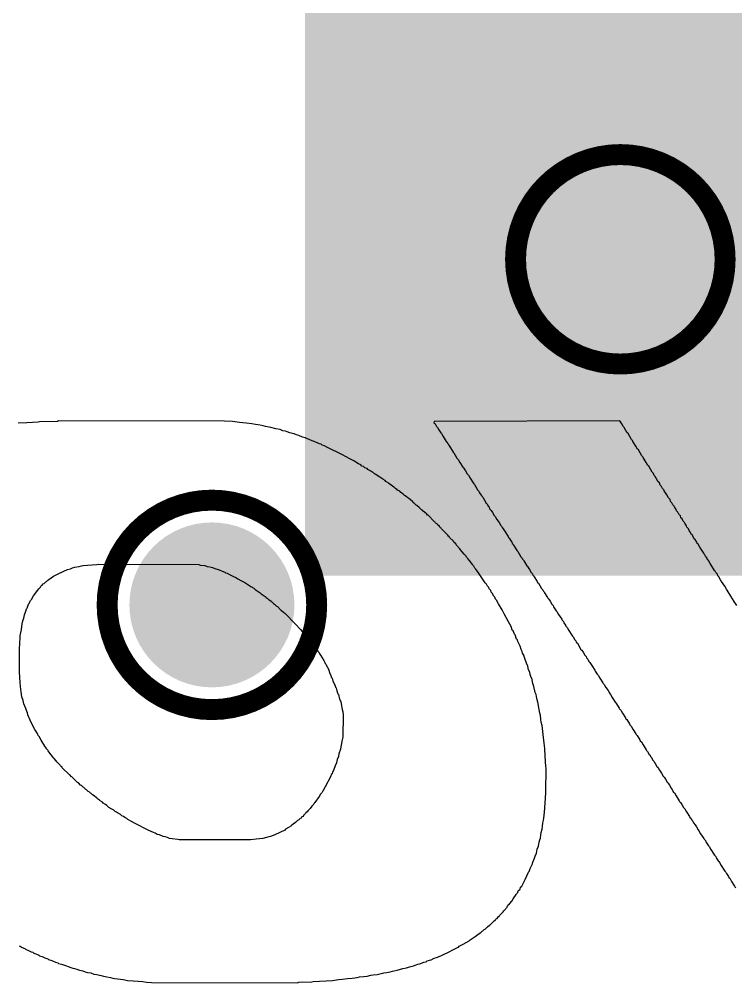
# Model space of a CAD drawing. Header units: inches. Extents: x -10 to 344, y -7 to 75.
# Drawn here: x 6.771 to 8.508, y 6.489 to 8.825 of the extents above; entities that cross this region are included whole.
import ezdxf

# ---------------------------------------------------------------- set-up
doc = ezdxf.new("R2010")
doc.units = ezdxf.units.IN
for name, color, linetype in [('Bottom Layer', 5, 'Continuous'), ('Bottom Overlay', 54, 'Continuous'), ('Drill Drawing', 1, 'Continuous'), ('Mid Layer 1', 16, 'Continuous'), ('Mid Layer 2', 76, 'Continuous'), ('Top Layer', 1, 'Continuous'), ('Top Paste', 8, 'Continuous'), ('Top Solder', 216, 'Continuous'), ('Via Holes', 16, 'Continuous')]:
    doc.layers.add(name, color=color, linetype=linetype)

# ---------------------------------------------------------------- blocks, each defined once
blk = doc.blocks.new('DSGP_1575_18_4_A_02_117')
at = {"layer": 'Top Layer'}
blk.add_hatch(color=1, dxfattribs=at).paths.add_polyline_path([(-6.8, 1.75), (-6.8, -1.75), (-10.3, -1.75), (-10.3, 1.75)])
at = {"layer": 'Top Paste'}
blk.add_hatch(color=8, dxfattribs=at).paths.add_polyline_path([(-7.4, 1.15), (-7.4, -1.15), (-9.7, -1.15), (-9.7, 1.15)])
at = {"layer": 'Top Solder'}
blk.add_hatch(color=216, dxfattribs=at).paths.add_polyline_path([(-6.7, 1.85), (-6.7, -1.85), (-10.4, -1.85), (-10.4, 1.85)])

msp = doc.modelspace()

# ---------------------------------------------------------------- hatches: boundary and pattern name
at = {"layer": 'Bottom Layer'}
h = msp.add_hatch(color=5, dxfattribs=at)
edge = h.paths.add_edge_path()
edge.add_arc((8.2281, 8.2432), 0.2, 0, 360)
h = msp.add_hatch(color=5, dxfattribs=at)
edge = h.paths.add_edge_path()
edge.add_arc((7.2381, 7.4051), 0.2, 0, 360)
at = {"layer": 'Mid Layer 1'}
h = msp.add_hatch(color=16, dxfattribs=at)
edge = h.paths.add_edge_path()
edge.add_arc((8.2281, 8.2432), 0.2, 0, 360)
h = msp.add_hatch(color=16, dxfattribs=at)
edge = h.paths.add_edge_path()
edge.add_arc((7.2381, 7.4051), 0.2, 0, 360)
at = {"layer": 'Mid Layer 2'}
h = msp.add_hatch(color=76, dxfattribs=at)
edge = h.paths.add_edge_path()
edge.add_arc((8.2281, 8.2432), 0.2, 0, 360)
h = msp.add_hatch(color=76, dxfattribs=at)
edge = h.paths.add_edge_path()
edge.add_arc((7.2381, 7.4051), 0.2, 0, 360)
at = {"layer": 'Top Layer'}
h = msp.add_hatch(color=1, dxfattribs=at)
edge = h.paths.add_edge_path()
edge.add_arc((8.2281, 8.2432), 0.2, 0, 360)
h = msp.add_hatch(color=1, dxfattribs=at)
edge = h.paths.add_edge_path()
edge.add_arc((7.2381, 7.4051), 0.2, 0, 360)
at = {"layer": 'Via Holes'}
h = msp.add_hatch(color=7, dxfattribs=at)
edge = h.paths.add_edge_path()
edge.add_arc((8.2281, 8.2432), 0.1, 0, 360)
h = msp.add_hatch(color=7, dxfattribs=at)
edge = h.paths.add_edge_path()
edge.add_arc((7.2381, 7.4051), 0.1, 0, 360)

# ---------------------------------------------------------------- linework, layer by layer
at = {"layer": 'Bottom Overlay'}
for p, q in [((6.8666, 7.8511), (6.8634, 7.8501)), ((7.2685, 7.8506), (6.8666, 7.8511)), ((7.2882, 7.8495), (7.2685, 7.8506)), ((8.2268, 7.8511), (7.7765, 7.8501)), ((8.2314, 7.8443), (8.2268, 7.8511)), ((6.7891, 7.8464), (6.7683, 7.8454)), ((6.8166, 7.848), (6.7891, 7.8464)), ((6.8198, 7.849), (6.8166, 7.848)), ((6.8634, 7.8501), (6.8198, 7.849)), ((7.3049, 7.8475), (7.2882, 7.8495)), ((7.321, 7.8459), (7.3049, 7.8475)), ((7.335, 7.8443), (7.321, 7.8459)), ((7.3434, 7.8423), (7.335, 7.8443)), ((7.3553, 7.8407), (7.3434, 7.8423)), ((7.3626, 7.8397), (7.3553, 7.8407)), ((7.3678, 7.8376), (7.3626, 7.8397)), ((7.3813, 7.8355), (7.3678, 7.8376)), ((7.3933, 7.8319), (7.3813, 7.8355)), ((7.4032, 7.8303), (7.3933, 7.8319)), ((7.4104, 7.8272), (7.4032, 7.8303)), ((7.7765, 7.8501), (7.776, 7.8464)), ((7.776, 7.8464), (7.7775, 7.8449)), ((7.7775, 7.8449), (7.7796, 7.8438)), ((7.7796, 7.8438), (7.7827, 7.8376)), ((7.7827, 7.8376), (7.7853, 7.835)), ((7.7853, 7.835), (7.7884, 7.8298)), ((7.7884, 7.8298), (7.7926, 7.8225)), ((8.2356, 7.8371), (8.2314, 7.8443)), ((8.2377, 7.835), (8.2356, 7.8371)), ((8.2418, 7.8277), (8.2377, 7.835)), ((8.245, 7.8225), (8.2418, 7.8277)), ((7.4167, 7.8261), (7.4104, 7.8272)), ((7.4208, 7.8251), (7.4167, 7.8261)), ((7.4266, 7.8225), (7.4208, 7.8251)), ((7.4333, 7.8209), (7.4266, 7.8225)), ((7.4375, 7.8199), (7.4333, 7.8209)), ((7.4432, 7.8173), (7.4375, 7.8199)), ((7.4489, 7.8157), (7.4432, 7.8173)), ((7.4577, 7.8121), (7.4489, 7.8157)), ((7.4645, 7.8105), (7.4577, 7.8121)), ((7.4697, 7.8074), (7.4645, 7.8105)), ((7.4739, 7.8064), (7.4697, 7.8074)), ((7.4811, 7.8033), (7.4739, 7.8064)), ((7.7926, 7.8225), (7.7947, 7.8204)), ((7.7947, 7.8204), (7.7988, 7.8131)), ((7.7988, 7.8131), (7.8061, 7.8017)), ((8.247, 7.8204), (8.245, 7.8225)), ((8.2554, 7.8059), (8.247, 7.8204)), ((8.2574, 7.8038), (8.2554, 7.8059)), ((7.4863, 7.8012), (7.4811, 7.8033)), ((7.4936, 7.7981), (7.4863, 7.8012)), ((7.4988, 7.796), (7.4936, 7.7981)), ((7.503, 7.7949), (7.4988, 7.796)), ((7.5056, 7.7923), (7.503, 7.7949)), ((7.5113, 7.7908), (7.5056, 7.7923)), ((7.5165, 7.7877), (7.5113, 7.7908)), ((7.555, 7.7689), (7.5165, 7.7877)), ((7.8061, 7.8017), (7.8072, 7.7996)), ((7.8072, 7.7996), (7.8103, 7.7965)), ((7.8103, 7.7965), (7.8113, 7.7934)), ((7.8113, 7.7934), (7.8144, 7.7903)), ((7.8144, 7.7903), (7.8228, 7.7757)), ((8.2585, 7.8017), (8.2574, 7.8038)), ((8.2658, 7.7903), (8.2585, 7.8017)), ((8.2699, 7.783), (8.2658, 7.7903)), ((8.272, 7.7809), (8.2699, 7.783)), ((8.2803, 7.7663), (8.272, 7.7809)), ((7.5727, 7.7596), (7.555, 7.7689)), ((7.582, 7.7544), (7.5727, 7.7596)), ((7.8228, 7.7757), (7.8248, 7.7736)), ((7.8248, 7.7736), (7.828, 7.7684)), ((7.828, 7.7684), (7.8321, 7.7611)), ((7.8321, 7.7611), (7.8352, 7.758)), ((7.8352, 7.758), (7.8394, 7.7507)), ((8.2824, 7.7643), (8.2803, 7.7663)), ((8.2834, 7.7622), (8.2824, 7.7643)), ((8.2907, 7.7507), (8.2834, 7.7622)), ((7.5872, 7.7513), (7.582, 7.7544)), ((7.5935, 7.7471), (7.5872, 7.7513)), ((7.5987, 7.745), (7.5935, 7.7471)), ((7.6018, 7.7419), (7.5987, 7.745)), ((7.6059, 7.7409), (7.6018, 7.7419)), ((7.6091, 7.7377), (7.6059, 7.7409)), ((7.6143, 7.7357), (7.6091, 7.7377)), ((7.6163, 7.7336), (7.6143, 7.7357)), ((7.8394, 7.7507), (7.8467, 7.7393)), ((7.8467, 7.7393), (7.8477, 7.7372)), ((7.8477, 7.7372), (7.8498, 7.7351)), ((7.8498, 7.7351), (7.8529, 7.7299)), ((8.2949, 7.7435), (8.2907, 7.7507)), ((8.297, 7.7414), (8.2949, 7.7435)), ((8.3053, 7.7268), (8.297, 7.7414)), ((7.6236, 7.7294), (7.6163, 7.7336)), ((7.6257, 7.7274), (7.6236, 7.7294)), ((7.6288, 7.7263), (7.6257, 7.7274)), ((7.6319, 7.7232), (7.6288, 7.7263)), ((7.634, 7.7221), (7.6319, 7.7232)), ((7.6455, 7.7149), (7.634, 7.7221)), ((7.6527, 7.7097), (7.6455, 7.7149)), ((7.8529, 7.7299), (7.8571, 7.7227)), ((7.8571, 7.7227), (7.8602, 7.7195)), ((7.8602, 7.7195), (7.8644, 7.7123)), ((7.8644, 7.7123), (7.8716, 7.7008)), ((8.3084, 7.7237), (8.3053, 7.7268)), ((8.3105, 7.7185), (8.3084, 7.7237)), ((8.3126, 7.7164), (8.3105, 7.7185)), ((8.3157, 7.7112), (8.3126, 7.7164)), ((8.3198, 7.7039), (8.3157, 7.7112)), ((7.6579, 7.7066), (7.6527, 7.7097)), ((7.66, 7.7045), (7.6579, 7.7066)), ((7.6652, 7.7014), (7.66, 7.7045)), ((7.6673, 7.6993), (7.6652, 7.7014)), ((7.673, 7.6956), (7.6673, 7.6993)), ((7.6787, 7.6909), (7.673, 7.6956)), ((7.6808, 7.6899), (7.6787, 7.6909)), ((7.6813, 7.6884), (7.6808, 7.6899)), ((7.6839, 7.6868), (7.6813, 7.6884)), ((7.8716, 7.7008), (7.8727, 7.6988)), ((7.8727, 7.6988), (7.8748, 7.6967)), ((7.8748, 7.6967), (7.8779, 7.6915)), ((7.8779, 7.6915), (7.882, 7.6842)), ((8.323, 7.7008), (8.3198, 7.7039)), ((8.325, 7.6956), (8.323, 7.7008)), ((8.3282, 7.6925), (8.325, 7.6956)), ((8.3302, 7.6873), (8.3282, 7.6925)), ((8.3334, 7.6842), (8.3302, 7.6873)), ((7.686, 7.6858), (7.6839, 7.6868)), ((7.6881, 7.6837), (7.686, 7.6858)), ((7.6933, 7.6806), (7.6881, 7.6837)), ((7.6964, 7.6774), (7.6933, 7.6806)), ((7.6985, 7.6764), (7.6964, 7.6774)), ((7.7016, 7.6733), (7.6985, 7.6764)), ((7.7053, 7.6707), (7.7016, 7.6733)), ((7.711, 7.666), (7.7053, 7.6707)), ((7.713, 7.665), (7.711, 7.666)), ((7.7151, 7.6629), (7.713, 7.665)), ((7.882, 7.6842), (7.8852, 7.6811)), ((7.8852, 7.6811), (7.8862, 7.678)), ((7.8862, 7.678), (7.8914, 7.6707)), ((7.8914, 7.6707), (7.8924, 7.6686)), ((7.8924, 7.6686), (7.8945, 7.6665)), ((7.8945, 7.6665), (7.9028, 7.652)), ((8.3344, 7.6821), (8.3334, 7.6842)), ((8.3406, 7.6717), (8.3344, 7.6821)), ((8.3448, 7.6644), (8.3406, 7.6717)), ((8.349, 7.6603), (8.3448, 7.6644)), ((7.7188, 7.6603), (7.7151, 7.6629)), ((7.725, 7.6551), (7.7188, 7.6603)), ((7.726, 7.653), (7.725, 7.6551)), ((7.7276, 7.6525), (7.726, 7.653)), ((7.7328, 7.6473), (7.7276, 7.6525)), ((7.7349, 7.6462), (7.7328, 7.6473)), ((7.7401, 7.641), (7.7349, 7.6462)), ((7.7422, 7.64), (7.7401, 7.641)), ((7.9028, 7.652), (7.9049, 7.6499)), ((7.9049, 7.6499), (7.908, 7.6447)), ((7.908, 7.6447), (7.9101, 7.6426)), ((7.9101, 7.6426), (7.9112, 7.6384)), ((8.35, 7.6561), (8.349, 7.6603)), ((8.3531, 7.653), (8.35, 7.6561)), ((8.3552, 7.6478), (8.3531, 7.653)), ((8.3583, 7.6447), (8.3552, 7.6478)), ((8.3594, 7.6426), (8.3583, 7.6447)), ((8.3635, 7.6364), (8.3594, 7.6426)), ((7.7463, 7.6358), (7.7422, 7.64)), ((7.7484, 7.6348), (7.7463, 7.6358)), ((7.7489, 7.6332), (7.7484, 7.6348)), ((7.7505, 7.6327), (7.7489, 7.6332)), ((7.7531, 7.6301), (7.7505, 7.6327)), ((7.7593, 7.6249), (7.7531, 7.6301)), ((7.7604, 7.6228), (7.7593, 7.6249)), ((7.7619, 7.6223), (7.7604, 7.6228)), ((7.7775, 7.6067), (7.7619, 7.6223)), ((7.9112, 7.6384), (7.9153, 7.6343)), ((7.9153, 7.6343), (7.9184, 7.6291)), ((7.9184, 7.6291), (7.9226, 7.6218)), ((7.9226, 7.6218), (7.9247, 7.6197)), ((7.9247, 7.6197), (7.9288, 7.6124)), ((8.3646, 7.6332), (8.3635, 7.6364)), ((8.3677, 7.6301), (8.3646, 7.6332)), ((8.3698, 7.6249), (8.3677, 7.6301)), ((8.3739, 7.6208), (8.3698, 7.6249)), ((8.375, 7.6166), (8.3739, 7.6208)), ((7.7796, 7.6057), (7.7775, 7.6067)), ((7.7801, 7.6041), (7.7796, 7.6057)), ((7.7817, 7.6026), (7.7801, 7.6041)), ((7.7838, 7.6015), (7.7817, 7.6026)), ((7.7858, 7.5984), (7.7838, 7.6015)), ((7.7895, 7.5958), (7.7858, 7.5984)), ((7.7905, 7.5937), (7.7895, 7.5958)), ((7.7921, 7.5922), (7.7905, 7.5937)), ((7.9288, 7.6124), (7.934, 7.6052)), ((7.934, 7.6052), (7.9382, 7.5979)), ((7.9382, 7.5979), (7.9403, 7.5958)), ((7.9403, 7.5958), (7.9413, 7.5927)), ((8.3781, 7.6135), (8.375, 7.6166)), ((8.3802, 7.6083), (8.3781, 7.6135)), ((8.3833, 7.6052), (8.3802, 7.6083)), ((8.3843, 7.6031), (8.3833, 7.6052)), ((8.3885, 7.5968), (8.3843, 7.6031)), ((8.3895, 7.5937), (8.3885, 7.5968)), ((8.3937, 7.5896), (8.3895, 7.5937)), ((7.7942, 7.5911), (7.7921, 7.5922)), ((7.7947, 7.5896), (7.7942, 7.5911)), ((7.8103, 7.574), (7.7947, 7.5896)), ((7.8113, 7.5719), (7.8103, 7.574)), ((7.8134, 7.5708), (7.8113, 7.5719)), ((7.8144, 7.5688), (7.8134, 7.5708)), ((7.9413, 7.5927), (7.9444, 7.5896)), ((7.9444, 7.5896), (7.9486, 7.5823)), ((7.9486, 7.5823), (7.9559, 7.5708)), ((7.9559, 7.5708), (7.9569, 7.5688)), ((8.3947, 7.5854), (8.3937, 7.5896)), ((8.3968, 7.5833), (8.3947, 7.5854)), ((8.401, 7.576), (8.3968, 7.5833)), ((8.403, 7.574), (8.401, 7.576)), ((8.4051, 7.5688), (8.403, 7.574)), ((7.8238, 7.5594), (7.8144, 7.5688)), ((7.8248, 7.5573), (7.8238, 7.5594)), ((7.829, 7.5532), (7.8248, 7.5573)), ((7.83, 7.5511), (7.829, 7.5532)), ((7.8342, 7.5469), (7.83, 7.5511)), ((7.8352, 7.5448), (7.8342, 7.5469)), ((7.9569, 7.5688), (7.959, 7.5667)), ((7.959, 7.5667), (7.9631, 7.5594)), ((7.9631, 7.5594), (7.9652, 7.5573)), ((7.9652, 7.5573), (7.9663, 7.5542)), ((7.9663, 7.5542), (7.9683, 7.5521)), ((7.9683, 7.5521), (7.9694, 7.55)), ((7.9694, 7.55), (7.9767, 7.5386)), ((8.4082, 7.5656), (8.4051, 7.5688)), ((8.4093, 7.5636), (8.4082, 7.5656)), ((8.4134, 7.5573), (8.4093, 7.5636)), ((8.4145, 7.5542), (8.4134, 7.5573)), ((8.4166, 7.5521), (8.4145, 7.5542)), ((8.4207, 7.5448), (8.4166, 7.5521)), ((7.8394, 7.5407), (7.8352, 7.5448)), ((7.8404, 7.5386), (7.8394, 7.5407)), ((7.8451, 7.5339), (7.8404, 7.5386)), ((7.8498, 7.5282), (7.8451, 7.5339)), ((7.8508, 7.5261), (7.8498, 7.5282)), ((7.854, 7.523), (7.8508, 7.5261)), ((7.9767, 7.5386), (7.9777, 7.5365)), ((7.9777, 7.5365), (7.9798, 7.5344)), ((7.9798, 7.5344), (7.9829, 7.5292)), ((7.9829, 7.5292), (7.9871, 7.522)), ((8.4228, 7.5428), (8.4207, 7.5448)), ((8.427, 7.5355), (8.4228, 7.5428)), ((8.4301, 7.5303), (8.427, 7.5355)), ((8.4311, 7.5282), (8.4301, 7.5303)), ((8.4332, 7.5261), (8.4311, 7.5282)), ((8.4342, 7.523), (8.4332, 7.5261)), ((6.9217, 7.4996), (6.9258, 7.5006)), ((6.9258, 7.5006), (6.9362, 7.5017)), ((6.9362, 7.5017), (6.9591, 7.5027)), ((6.9591, 7.5027), (6.9633, 7.5038)), ((6.9633, 7.5038), (7.2066, 7.5027)), ((7.2066, 7.5027), (7.2097, 7.5017)), ((7.2097, 7.5017), (7.2212, 7.5006)), ((7.2212, 7.5006), (7.2264, 7.4986)), ((7.855, 7.5209), (7.854, 7.523)), ((7.8581, 7.5178), (7.855, 7.5209)), ((7.8607, 7.5142), (7.8581, 7.5178)), ((7.8654, 7.5084), (7.8607, 7.5142)), ((7.8664, 7.5064), (7.8654, 7.5084)), ((7.868, 7.5058), (7.8664, 7.5064)), ((7.8696, 7.5032), (7.868, 7.5058)), ((7.8706, 7.5012), (7.8696, 7.5032)), ((7.8727, 7.4991), (7.8706, 7.5012)), ((7.9871, 7.522), (7.9902, 7.5188)), ((7.9902, 7.5188), (7.9912, 7.5157)), ((7.9912, 7.5157), (7.9933, 7.5136)), ((7.9933, 7.5136), (7.9943, 7.5116)), ((7.9943, 7.5116), (8.0016, 7.5001)), ((8.0016, 7.5001), (8.0027, 7.498)), ((8.4384, 7.5188), (8.4342, 7.523)), ((8.4394, 7.5147), (8.4384, 7.5188)), ((8.4415, 7.5126), (8.4394, 7.5147)), ((8.4457, 7.5053), (8.4415, 7.5126)), ((8.4478, 7.5032), (8.4457, 7.5053)), ((8.4561, 7.4887), (8.4478, 7.5032)), ((6.8541, 7.4746), (6.8634, 7.4798)), ((6.8634, 7.4798), (6.879, 7.4871)), ((6.879, 7.4871), (6.8884, 7.4913)), ((6.8884, 7.4913), (6.8952, 7.4928)), ((6.8952, 7.4928), (6.9004, 7.4949)), ((6.9004, 7.4949), (6.9061, 7.4965)), ((6.9061, 7.4965), (6.916, 7.498)), ((6.916, 7.498), (6.9217, 7.4996)), ((7.2264, 7.4986), (7.2331, 7.497)), ((7.2331, 7.497), (7.2394, 7.496)), ((7.2394, 7.496), (7.2451, 7.4934)), ((7.2451, 7.4934), (7.2534, 7.4913)), ((7.2534, 7.4913), (7.2555, 7.4902)), ((7.2555, 7.4902), (7.2628, 7.4871)), ((7.2628, 7.4871), (7.2695, 7.4845)), ((7.2695, 7.4845), (7.2711, 7.483)), ((7.2711, 7.483), (7.2752, 7.4819)), ((7.2752, 7.4819), (7.2804, 7.4788)), ((7.2804, 7.4788), (7.2856, 7.4767)), ((7.2856, 7.4767), (7.2908, 7.4736)), ((7.8758, 7.4939), (7.8727, 7.4991)), ((7.8779, 7.4918), (7.8758, 7.4939)), ((7.8805, 7.4882), (7.8779, 7.4918)), ((7.8872, 7.4783), (7.8805, 7.4882)), ((7.8924, 7.471), (7.8872, 7.4783)), ((8.0027, 7.498), (8.0047, 7.496)), ((8.0047, 7.496), (8.0079, 7.4908)), ((8.0079, 7.4908), (8.012, 7.4835)), ((8.012, 7.4835), (8.0151, 7.4804)), ((8.0151, 7.4804), (8.0162, 7.4772)), ((8.0162, 7.4772), (8.0183, 7.4752)), ((8.4581, 7.4866), (8.4561, 7.4887)), ((8.4592, 7.4835), (8.4581, 7.4866)), ((8.4633, 7.4793), (8.4592, 7.4835)), ((8.4644, 7.4752), (8.4633, 7.4793)), ((6.827, 7.4528), (6.8291, 7.4559)), ((6.8291, 7.4559), (6.8312, 7.457)), ((6.8312, 7.457), (6.8354, 7.4611)), ((6.8354, 7.4611), (6.8374, 7.4622)), ((6.8374, 7.4622), (6.8406, 7.4653)), ((6.8406, 7.4653), (6.8426, 7.4663)), ((6.8426, 7.4663), (6.8484, 7.471)), ((6.8484, 7.471), (6.8541, 7.4746)), ((7.2908, 7.4736), (7.296, 7.4715)), ((7.296, 7.4715), (7.3012, 7.4684)), ((7.3012, 7.4684), (7.3085, 7.4642)), ((7.3085, 7.4642), (7.3179, 7.459)), ((7.3179, 7.459), (7.3252, 7.4549)), ((7.3252, 7.4549), (7.3272, 7.4528)), ((7.8956, 7.4658), (7.8924, 7.471)), ((7.8976, 7.4637), (7.8956, 7.4658)), ((7.9008, 7.4585), (7.8976, 7.4637)), ((7.9039, 7.4554), (7.9008, 7.4585)), ((7.906, 7.4502), (7.9039, 7.4554)), ((8.0183, 7.4752), (8.0193, 7.4731)), ((8.0193, 7.4731), (8.0266, 7.4616)), ((8.0266, 7.4616), (8.0276, 7.4596)), ((8.0276, 7.4596), (8.0297, 7.4575)), ((8.0297, 7.4575), (8.0328, 7.4523)), ((8.4665, 7.4731), (8.4644, 7.4752)), ((8.4706, 7.4658), (8.4665, 7.4731)), ((8.4727, 7.4637), (8.4706, 7.4658)), ((8.4737, 7.4616), (8.4727, 7.4637)), ((8.481, 7.4502), (8.4737, 7.4616)), ((6.8057, 7.4273), (6.8109, 7.4346)), ((6.8109, 7.4346), (6.8156, 7.4403)), ((6.8156, 7.4403), (6.8182, 7.444)), ((6.8182, 7.444), (6.8224, 7.4481)), ((6.8224, 7.4481), (6.8234, 7.4502)), ((6.8234, 7.4502), (6.825, 7.4518)), ((6.825, 7.4518), (6.827, 7.4528)), ((7.3272, 7.4528), (7.3324, 7.4497)), ((7.3324, 7.4497), (7.3397, 7.4455)), ((7.3397, 7.4455), (7.3428, 7.4424)), ((7.3428, 7.4424), (7.348, 7.4393)), ((7.348, 7.4393), (7.3501, 7.4372)), ((7.3501, 7.4372), (7.3553, 7.4341)), ((7.3553, 7.4341), (7.3574, 7.432)), ((7.3574, 7.432), (7.3626, 7.4289)), ((7.9091, 7.4471), (7.906, 7.4502)), ((7.9101, 7.444), (7.9091, 7.4471)), ((7.9143, 7.4398), (7.9101, 7.444)), ((7.9153, 7.4356), (7.9143, 7.4398)), ((7.9174, 7.4336), (7.9153, 7.4356)), ((7.9216, 7.4263), (7.9174, 7.4336)), ((8.0328, 7.4523), (8.037, 7.445)), ((8.037, 7.445), (8.0401, 7.4419)), ((8.0401, 7.4419), (8.0411, 7.4388)), ((8.0411, 7.4388), (8.0432, 7.4367)), ((8.0432, 7.4367), (8.0443, 7.4346)), ((8.0443, 7.4346), (8.0515, 7.4232)), ((8.4852, 7.4429), (8.481, 7.4502)), ((8.4873, 7.4408), (8.4852, 7.4429)), ((8.4956, 7.4263), (8.4873, 7.4408)), ((6.7901, 7.3972), (6.7938, 7.4071)), ((6.7938, 7.4071), (6.7953, 7.4086)), ((6.7953, 7.4086), (6.7974, 7.4138)), ((6.7974, 7.4138), (6.7984, 7.4159)), ((6.7984, 7.4159), (6.8005, 7.418)), ((6.8005, 7.418), (6.8057, 7.4273)), ((7.3626, 7.4289), (7.3647, 7.4268)), ((7.3647, 7.4268), (7.3668, 7.4258)), ((7.3668, 7.4258), (7.3699, 7.4227)), ((7.3699, 7.4227), (7.372, 7.4216)), ((7.372, 7.4216), (7.3751, 7.4185)), ((7.3751, 7.4185), (7.3772, 7.4175)), ((7.3772, 7.4175), (7.3808, 7.4149)), ((7.3808, 7.4149), (7.3813, 7.4133)), ((7.3813, 7.4133), (7.3834, 7.4123)), ((7.3834, 7.4123), (7.3876, 7.4081)), ((7.3876, 7.4081), (7.3896, 7.4071)), ((7.3896, 7.4071), (7.3948, 7.4019)), ((7.9236, 7.4242), (7.9216, 7.4263)), ((7.9257, 7.419), (7.9236, 7.4242)), ((7.9278, 7.4169), (7.9257, 7.419)), ((7.933, 7.4076), (7.9278, 7.4169)), ((7.9413, 7.393), (7.933, 7.4076)), ((8.0515, 7.4232), (8.0526, 7.4211)), ((8.0526, 7.4211), (8.0547, 7.419)), ((8.0547, 7.419), (8.0578, 7.4138)), ((8.0578, 7.4138), (8.0619, 7.4065)), ((8.4977, 7.4242), (8.4956, 7.4263)), ((8.4987, 7.4221), (8.4977, 7.4242)), ((8.506, 7.4107), (8.4987, 7.4221)), ((8.5101, 7.4034), (8.506, 7.4107)), ((6.7834, 7.3811), (6.787, 7.3899)), ((6.787, 7.3899), (6.7886, 7.3956)), ((6.7886, 7.3956), (6.7901, 7.3972)), ((7.3948, 7.4019), (7.3969, 7.4008)), ((7.3969, 7.4008), (7.4042, 7.3935)), ((7.4042, 7.3935), (7.4063, 7.3925)), ((7.4063, 7.3925), (7.4125, 7.3863)), ((7.4125, 7.3863), (7.4146, 7.3852)), ((7.4146, 7.3852), (7.4411, 7.3587)), ((7.9465, 7.3837), (7.9413, 7.393)), ((7.9569, 7.3639), (7.9465, 7.3837)), ((8.0619, 7.4065), (8.0651, 7.4034)), ((8.0651, 7.4034), (8.0661, 7.4003)), ((8.0661, 7.4003), (8.0713, 7.393)), ((8.0713, 7.393), (8.0723, 7.3909)), ((8.0723, 7.3909), (8.0744, 7.3889)), ((8.0744, 7.3889), (8.0786, 7.3816)), ((6.7782, 7.3592), (6.7792, 7.3634)), ((6.7792, 7.3634), (6.7808, 7.3691)), ((6.7808, 7.3691), (6.7818, 7.3733)), ((6.7818, 7.3733), (6.7834, 7.3811)), ((7.9631, 7.3525), (7.9569, 7.3639)), ((8.0786, 7.3816), (8.0859, 7.3701)), ((8.0859, 7.3701), (8.0869, 7.3681)), ((8.0869, 7.3681), (8.09, 7.3649)), ((8.09, 7.3649), (8.0911, 7.3618)), ((8.0911, 7.3618), (8.0952, 7.3556)), ((6.7745, 7.3337), (6.7756, 7.341)), ((6.7756, 7.341), (6.7766, 7.3452)), ((6.7766, 7.3452), (6.7782, 7.3592)), ((7.4411, 7.3587), (7.4422, 7.3566)), ((7.4422, 7.3566), (7.4515, 7.3473)), ((7.4515, 7.3473), (7.4526, 7.3452)), ((7.4526, 7.3452), (7.4577, 7.34)), ((7.4577, 7.34), (7.4583, 7.3384)), ((7.4583, 7.3384), (7.4603, 7.3374)), ((7.4603, 7.3374), (7.4629, 7.3337)), ((7.9663, 7.3441), (7.9631, 7.3525)), ((7.9683, 7.3421), (7.9663, 7.3441)), ((7.9715, 7.3337), (7.9683, 7.3421)), ((8.0952, 7.3556), (8.0963, 7.3535)), ((8.0963, 7.3535), (8.0994, 7.3504)), ((8.0994, 7.3504), (8.1035, 7.3431)), ((8.1035, 7.3431), (8.1108, 7.3317)), ((6.7724, 7.3067), (6.7735, 7.3306)), ((6.7735, 7.3306), (6.7745, 7.3337)), ((7.4629, 7.3337), (7.4661, 7.3306)), ((7.4661, 7.3306), (7.4671, 7.3285)), ((7.4671, 7.3285), (7.4713, 7.3244)), ((7.4713, 7.3244), (7.4723, 7.3223)), ((7.4723, 7.3223), (7.4765, 7.3181)), ((7.4765, 7.3181), (7.4775, 7.3161)), ((7.4775, 7.3161), (7.4848, 7.3067)), ((7.973, 7.3322), (7.9715, 7.3337)), ((7.9767, 7.3223), (7.973, 7.3322)), ((7.9787, 7.3202), (7.9767, 7.3223)), ((7.9798, 7.3161), (7.9787, 7.3202)), ((7.985, 7.3046), (7.9798, 7.3161)), ((8.1108, 7.3317), (8.1119, 7.3296)), ((8.1119, 7.3296), (8.1139, 7.3275)), ((8.1139, 7.3275), (8.1181, 7.3202)), ((8.1181, 7.3202), (8.1202, 7.3181)), ((8.1202, 7.3181), (8.1212, 7.315)), ((8.1212, 7.315), (8.1243, 7.3119)), ((6.7714, 7.3036), (6.7724, 7.3067)), ((6.7719, 7.2417), (6.7714, 7.3036)), ((7.4848, 7.3067), (7.4895, 7.301)), ((7.4895, 7.301), (7.4947, 7.2927)), ((7.4947, 7.2927), (7.4962, 7.2911)), ((7.4962, 7.2911), (7.4993, 7.2859)), ((7.9881, 7.2973), (7.985, 7.3046)), ((7.9902, 7.2921), (7.9881, 7.2973)), ((7.9912, 7.288), (7.9902, 7.2921)), ((8.1243, 7.3119), (8.1327, 7.2973)), ((8.1327, 7.2973), (8.1347, 7.2953)), ((8.1347, 7.2953), (8.1379, 7.2901)), ((8.1379, 7.2901), (8.142, 7.2828)), ((7.4993, 7.2859), (7.5066, 7.2745)), ((7.5066, 7.2745), (7.5077, 7.2724)), ((7.5077, 7.2724), (7.5097, 7.2703)), ((7.5097, 7.2703), (7.5118, 7.2651)), ((7.9938, 7.2833), (7.9912, 7.288)), ((7.9954, 7.2776), (7.9938, 7.2833)), ((7.9975, 7.2724), (7.9954, 7.2776)), ((8.0006, 7.2641), (7.9975, 7.2724)), ((8.142, 7.2828), (8.1451, 7.2797)), ((8.1451, 7.2797), (8.1462, 7.2765)), ((8.1462, 7.2765), (8.1493, 7.2734)), ((8.1493, 7.2734), (8.1514, 7.2682)), ((8.1514, 7.2682), (8.1545, 7.2651)), ((7.5118, 7.2651), (7.5129, 7.263)), ((7.5129, 7.263), (7.5149, 7.2609)), ((7.5149, 7.2609), (7.517, 7.2557)), ((7.517, 7.2557), (7.5181, 7.2537)), ((7.5181, 7.2537), (7.5212, 7.2464)), ((7.5212, 7.2464), (7.5233, 7.2412)), ((8.0037, 7.2568), (8.0006, 7.2641)), ((8.0058, 7.2474), (8.0037, 7.2568)), ((8.0084, 7.2417), (8.0058, 7.2474)), ((8.1545, 7.2651), (8.1587, 7.2578)), ((8.1587, 7.2578), (8.1659, 7.2464)), ((8.1659, 7.2464), (8.167, 7.2443)), ((8.167, 7.2443), (8.1691, 7.2422)), ((6.773, 7.2167), (6.7719, 7.2417)), ((7.5233, 7.2412), (7.5264, 7.2339)), ((7.5264, 7.2339), (7.5274, 7.2297)), ((7.5274, 7.2297), (7.5295, 7.2277)), ((7.5295, 7.2277), (7.5316, 7.2204)), ((7.5316, 7.2204), (7.5357, 7.211)), ((8.0099, 7.236), (8.0084, 7.2417)), ((8.011, 7.2318), (8.0099, 7.236)), ((8.0141, 7.2245), (8.011, 7.2318)), ((8.0151, 7.2183), (8.0141, 7.2245)), ((8.1691, 7.2422), (8.1722, 7.237)), ((8.1722, 7.237), (8.1743, 7.2349)), ((8.1743, 7.2349), (8.1784, 7.2277)), ((8.1784, 7.2277), (8.1857, 7.2162)), ((6.774, 7.2074), (6.773, 7.2167)), ((6.7761, 7.1939), (6.774, 7.2074)), ((7.5357, 7.211), (7.5373, 7.2053)), ((7.5373, 7.2053), (7.5389, 7.2037)), ((7.5389, 7.2037), (7.5409, 7.1965)), ((7.5409, 7.1965), (7.5435, 7.1897)), ((8.0162, 7.2141), (8.0151, 7.2183)), ((8.0188, 7.2074), (8.0162, 7.2141)), ((8.0209, 7.197), (8.0188, 7.2074)), ((8.0219, 7.1928), (8.0209, 7.197)), ((8.1857, 7.2162), (8.1867, 7.2141)), ((8.1867, 7.2141), (8.1888, 7.2121)), ((8.1888, 7.2121), (8.193, 7.2048)), ((8.193, 7.2048), (8.1982, 7.1975)), ((8.1982, 7.1975), (8.2023, 7.1902)), ((6.7776, 7.1819), (6.7761, 7.1939)), ((6.7802, 7.1731), (6.7776, 7.1819)), ((6.7818, 7.1653), (6.7802, 7.1731)), ((7.5435, 7.1897), (7.5451, 7.1881)), ((7.5451, 7.1881), (7.5477, 7.1762)), ((7.5477, 7.1762), (7.5503, 7.1705)), ((8.024, 7.1876), (8.0219, 7.1928)), ((8.0255, 7.1778), (8.024, 7.1876)), ((8.0281, 7.1689), (8.0255, 7.1778)), ((8.2023, 7.1902), (8.2044, 7.1881)), ((8.2044, 7.1881), (8.2086, 7.1809)), ((8.2086, 7.1809), (8.2158, 7.1694)), ((6.787, 7.1538), (6.7818, 7.1653)), ((6.7891, 7.1466), (6.787, 7.1538)), ((7.5503, 7.1705), (7.5519, 7.1606)), ((7.5519, 7.1606), (7.5529, 7.1554)), ((7.5529, 7.1554), (7.5539, 7.1512)), ((7.5539, 7.1512), (7.5555, 7.1455)), ((8.0292, 7.1648), (8.0281, 7.1689)), ((8.0302, 7.1564), (8.0292, 7.1648)), ((8.0313, 7.1512), (8.0302, 7.1564)), ((8.0333, 7.1429), (8.0313, 7.1512)), ((8.2158, 7.1694), (8.2169, 7.1674)), ((8.2169, 7.1674), (8.219, 7.1653)), ((8.219, 7.1653), (8.2252, 7.1549)), ((8.2252, 7.1549), (8.2262, 7.1528)), ((8.2262, 7.1528), (8.2294, 7.1497)), ((8.2294, 7.1497), (8.2335, 7.1424)), ((6.7912, 7.1445), (6.7891, 7.1466)), ((6.7922, 7.1382), (6.7912, 7.1445)), ((6.7943, 7.133), (6.7922, 7.1382)), ((6.7953, 7.131), (6.7943, 7.133)), ((6.7974, 7.1258), (6.7953, 7.131)), ((7.5555, 7.1455), (7.5565, 7.1382)), ((7.5565, 7.1382), (7.5555, 7.0842)), ((8.0344, 7.1377), (8.0333, 7.1429)), ((8.0354, 7.1273), (8.0344, 7.1377)), ((8.0365, 7.1211), (8.0354, 7.1273)), ((8.2335, 7.1424), (8.2408, 7.131)), ((8.2408, 7.131), (8.2418, 7.1289)), ((8.2418, 7.1289), (8.2439, 7.1268)), ((8.2439, 7.1268), (8.2502, 7.1164)), ((6.8036, 7.1122), (6.7974, 7.1258)), ((6.8088, 7.1029), (6.8036, 7.1122)), ((8.0385, 7.1128), (8.0365, 7.1211)), ((8.0401, 7.0977), (8.0385, 7.1128)), ((8.2502, 7.1164), (8.2512, 7.1143)), ((8.2512, 7.1143), (8.2543, 7.1112)), ((8.2543, 7.1112), (8.2585, 7.1039)), ((8.2585, 7.1039), (8.2658, 7.0925)), ((6.812, 7.0977), (6.8088, 7.1029)), ((6.8161, 7.0914), (6.812, 7.0977)), ((6.8172, 7.0883), (6.8161, 7.0914)), ((6.8192, 7.0862), (6.8172, 7.0883)), ((6.8244, 7.0769), (6.8192, 7.0862)), ((7.5545, 7.081), (7.5529, 7.0743)), ((7.5555, 7.0842), (7.5545, 7.081)), ((8.0417, 7.0836), (8.0401, 7.0977)), ((8.0437, 7.0701), (8.0417, 7.0836)), ((8.2658, 7.0925), (8.2668, 7.0904)), ((8.2668, 7.0904), (8.2689, 7.0883)), ((8.2689, 7.0883), (8.2751, 7.0779)), ((6.8328, 7.0623), (6.8244, 7.0769)), ((6.8359, 7.0592), (6.8328, 7.0623)), ((6.8369, 7.0571), (6.8359, 7.0592)), ((6.8369, 7.0561), (6.8369, 7.0571)), ((7.5508, 7.0608), (7.5498, 7.0556)), ((7.5519, 7.0691), (7.5508, 7.0608)), ((7.5529, 7.0743), (7.5519, 7.0691)), ((8.0448, 7.0566), (8.0437, 7.0701)), ((8.0458, 7.0379), (8.0448, 7.0566)), ((8.2751, 7.0779), (8.2762, 7.0758)), ((8.2762, 7.0758), (8.2793, 7.0727)), ((8.2793, 7.0727), (8.2834, 7.0654)), ((8.2834, 7.0654), (8.2907, 7.054)), ((6.84, 7.053), (6.8369, 7.0561)), ((6.8411, 7.0509), (6.84, 7.053)), ((6.8478, 7.042), (6.8411, 7.0509)), ((6.8525, 7.0363), (6.8478, 7.042)), ((6.8536, 7.0342), (6.8525, 7.0363)), ((6.8551, 7.0337), (6.8536, 7.0342)), ((6.8556, 7.0322), (6.8551, 7.0337)), ((7.5451, 7.0374), (7.542, 7.0301)), ((7.5461, 7.0436), (7.5451, 7.0374)), ((7.5498, 7.0556), (7.5461, 7.0436)), ((8.0474, 7.0134), (8.0458, 7.0379)), ((8.2907, 7.054), (8.2918, 7.0519)), ((8.2918, 7.0519), (8.2938, 7.0498)), ((8.2938, 7.0498), (8.298, 7.0426)), ((8.298, 7.0426), (8.3001, 7.0405)), ((8.3001, 7.0405), (8.3011, 7.0374)), ((8.3011, 7.0374), (8.3042, 7.0342)), ((8.3042, 7.0342), (8.3063, 7.029)), ((6.8608, 7.027), (6.8556, 7.0322)), ((6.8619, 7.0249), (6.8608, 7.027)), ((6.8702, 7.0166), (6.8619, 7.0249)), ((6.8712, 7.0145), (6.8702, 7.0166)), ((6.8728, 7.0129), (6.8712, 7.0145)), ((6.8749, 7.0119), (6.8728, 7.0129)), ((6.8754, 7.0103), (6.8749, 7.0119)), ((6.8926, 6.9932), (6.8754, 7.0103)), ((7.5368, 7.0145), (7.5337, 7.0062)), ((7.5399, 7.0218), (7.5368, 7.0145)), ((7.542, 7.0301), (7.5399, 7.0218)), ((8.0484, 7.0103), (8.0474, 7.0134)), ((8.0479, 6.9505), (8.0484, 7.0103)), ((8.3063, 7.029), (8.3094, 7.0259)), ((8.3094, 7.0259), (8.3126, 7.0207)), ((8.3126, 7.0207), (8.3167, 7.0134)), ((8.3167, 7.0134), (8.3188, 7.0114)), ((8.3188, 7.0114), (8.323, 7.0041)), ((6.8946, 6.9921), (6.8926, 6.9932)), ((6.8967, 6.989), (6.8946, 6.9921)), ((6.8988, 6.988), (6.8967, 6.989)), ((6.9123, 6.9744), (6.8988, 6.988)), ((7.5264, 6.9895), (7.5129, 6.9635)), ((7.5274, 6.9937), (7.5264, 6.9895)), ((7.5295, 6.9958), (7.5274, 6.9937)), ((7.5305, 6.9989), (7.5295, 6.9958)), ((7.5337, 7.0062), (7.5305, 6.9989)), ((8.323, 7.0041), (8.3282, 6.9968)), ((8.3282, 6.9968), (8.3323, 6.9895)), ((8.3323, 6.9895), (8.3344, 6.9874)), ((8.3344, 6.9874), (8.3375, 6.9822)), ((6.9144, 6.9734), (6.9123, 6.9744)), ((6.9196, 6.9682), (6.9144, 6.9734)), ((6.9217, 6.9672), (6.9196, 6.9682)), ((6.9258, 6.963), (6.9217, 6.9672)), ((6.9279, 6.962), (6.9258, 6.963)), ((7.5129, 6.9635), (7.5087, 6.9562)), ((8.3375, 6.9822), (8.3417, 6.975)), ((8.3417, 6.975), (8.3438, 6.9729)), ((8.3438, 6.9729), (8.3469, 6.9677)), ((8.3469, 6.9677), (8.351, 6.9604)), ((6.9321, 6.9578), (6.9279, 6.962)), ((6.9341, 6.9568), (6.9321, 6.9578)), ((6.9383, 6.9526), (6.9341, 6.9568)), ((6.9404, 6.9516), (6.9383, 6.9526)), ((6.9435, 6.9484), (6.9404, 6.9516)), ((6.9456, 6.9474), (6.9435, 6.9484)), ((6.9487, 6.9443), (6.9456, 6.9474)), ((6.9523, 6.9417), (6.9487, 6.9443)), ((6.9581, 6.937), (6.9523, 6.9417)), ((7.4983, 6.9407), (7.4879, 6.9261)), ((7.5014, 6.9459), (7.4983, 6.9407)), ((7.5045, 6.949), (7.5014, 6.9459)), ((7.5066, 6.9542), (7.5045, 6.949)), ((7.5087, 6.9562), (7.5066, 6.9542)), ((8.0469, 6.936), (8.0479, 6.9505)), ((8.351, 6.9604), (8.3531, 6.9583)), ((8.3531, 6.9583), (8.3573, 6.951)), ((8.3573, 6.951), (8.3594, 6.949)), ((8.3594, 6.949), (8.3635, 6.9417)), ((8.3635, 6.9417), (8.3708, 6.9303)), ((6.9601, 6.936), (6.9581, 6.937)), ((6.9607, 6.9344), (6.9601, 6.936)), ((6.9633, 6.9329), (6.9607, 6.9344)), ((6.9653, 6.9318), (6.9633, 6.9329)), ((6.9674, 6.9297), (6.9653, 6.9318)), ((6.9726, 6.9266), (6.9674, 6.9297)), ((6.9747, 6.9245), (6.9726, 6.9266)), ((6.9799, 6.9214), (6.9747, 6.9245)), ((6.983, 6.9183), (6.9799, 6.9214)), ((6.9851, 6.9173), (6.983, 6.9183)), ((6.9882, 6.9141), (6.9851, 6.9173)), ((7.4806, 6.9167), (7.4759, 6.911)), ((7.4817, 6.9188), (7.4806, 6.9167)), ((7.4848, 6.9219), (7.4817, 6.9188)), ((7.4858, 6.924), (7.4848, 6.9219)), ((7.4879, 6.9261), (7.4858, 6.924)), ((8.0453, 6.9126), (8.0469, 6.936)), ((8.3708, 6.9303), (8.3718, 6.9282)), ((8.3718, 6.9282), (8.3739, 6.9261)), ((8.3739, 6.9261), (8.377, 6.9209)), ((8.377, 6.9209), (8.3812, 6.9136)), ((6.9955, 6.91), (6.9882, 6.9141)), ((7.0007, 6.9069), (6.9955, 6.91)), ((7.0038, 6.9037), (7.0007, 6.9069)), ((7.0069, 6.9027), (7.0038, 6.9037)), ((7.009, 6.9006), (7.0069, 6.9027)), ((7.0163, 6.8965), (7.009, 6.9006)), ((7.0194, 6.8933), (7.0163, 6.8965)), ((7.0236, 6.8923), (7.0194, 6.8933)), ((7.4609, 6.8949), (7.4583, 6.8923)), ((7.4619, 6.897), (7.4609, 6.8949)), ((7.4635, 6.8975), (7.4619, 6.897)), ((7.465, 6.8991), (7.4635, 6.8975)), ((7.4661, 6.9011), (7.465, 6.8991)), ((7.4692, 6.9032), (7.4661, 6.9011)), ((7.4702, 6.9053), (7.4692, 6.9032)), ((7.4759, 6.911), (7.4702, 6.9053)), ((8.0427, 6.8881), (8.0443, 6.9022)), ((8.0443, 6.9022), (8.0453, 6.9126)), ((8.3812, 6.9136), (8.3843, 6.9105)), ((8.3843, 6.9105), (8.3885, 6.9032)), ((8.3885, 6.9032), (8.3958, 6.8918)), ((7.0267, 6.8892), (7.0236, 6.8923)), ((7.0319, 6.8871), (7.0267, 6.8892)), ((7.034, 6.885), (7.0319, 6.8871)), ((7.0433, 6.8798), (7.034, 6.885)), ((7.0506, 6.8757), (7.0433, 6.8798)), ((7.0849, 6.858), (7.0506, 6.8757)), ((7.4312, 6.8705), (7.4291, 6.8684)), ((7.4349, 6.8731), (7.4312, 6.8705)), ((7.4406, 6.8777), (7.4349, 6.8731)), ((7.4427, 6.8788), (7.4406, 6.8777)), ((7.4458, 6.8819), (7.4427, 6.8788)), ((7.4479, 6.8829), (7.4458, 6.8819)), ((7.452, 6.8871), (7.4479, 6.8829)), ((7.4541, 6.8881), (7.452, 6.8871)), ((7.4562, 6.8913), (7.4541, 6.8881)), ((7.4583, 6.8923), (7.4562, 6.8913)), ((8.0396, 6.8673), (8.0406, 6.8767)), ((8.0406, 6.8767), (8.0417, 6.8829)), ((8.0417, 6.8829), (8.0427, 6.8881)), ((8.3958, 6.8918), (8.3968, 6.8897)), ((8.3968, 6.8897), (8.3989, 6.8876)), ((8.3989, 6.8876), (8.402, 6.8824)), ((8.402, 6.8824), (8.4041, 6.8803)), ((8.4041, 6.8803), (8.4051, 6.8762)), ((8.4051, 6.8762), (8.4093, 6.872)), ((8.4093, 6.872), (8.4124, 6.8668)), ((7.0964, 6.8528), (7.0849, 6.858)), ((7.1005, 6.8517), (7.0964, 6.8528)), ((7.1057, 6.8486), (7.1005, 6.8517)), ((7.1109, 6.8476), (7.1057, 6.8486)), ((7.1203, 6.8434), (7.1109, 6.8476)), ((7.3907, 6.8476), (7.3803, 6.8434)), ((7.4146, 6.859), (7.3907, 6.8476)), ((7.4167, 6.8611), (7.4146, 6.859)), ((7.424, 6.8653), (7.4167, 6.8611)), ((7.4291, 6.8684), (7.424, 6.8653)), ((8.0344, 6.8393), (8.0354, 6.8476)), ((8.0354, 6.8476), (8.0365, 6.8528)), ((8.0365, 6.8528), (8.0385, 6.8611)), ((8.0385, 6.8611), (8.0396, 6.8673)), ((8.4124, 6.8668), (8.4166, 6.8595)), ((8.4166, 6.8595), (8.4186, 6.8575)), ((8.4186, 6.8575), (8.4228, 6.8502)), ((8.4228, 6.8502), (8.4301, 6.8387)), ((7.1245, 6.8424), (7.1203, 6.8434)), ((7.1302, 6.8408), (7.1245, 6.8424)), ((7.1354, 6.8387), (7.1302, 6.8408)), ((7.1416, 6.8377), (7.1354, 6.8387)), ((7.1557, 6.8361), (7.1416, 6.8377)), ((7.1588, 6.8351), (7.1557, 6.8361)), ((7.3319, 6.8356), (7.1588, 6.8351)), ((7.3454, 6.8367), (7.3319, 6.8356)), ((7.3616, 6.8382), (7.3454, 6.8367)), ((7.3704, 6.8408), (7.3616, 6.8382)), ((7.3761, 6.8424), (7.3704, 6.8408)), ((7.3803, 6.8434), (7.3761, 6.8424)), ((8.0297, 6.82), (8.0313, 6.8299)), ((8.0313, 6.8299), (8.0333, 6.8351)), ((8.0333, 6.8351), (8.0344, 6.8393)), ((8.4301, 6.8387), (8.4311, 6.8367)), ((8.4311, 6.8367), (8.4342, 6.8335)), ((8.4342, 6.8335), (8.4353, 6.8304)), ((8.4353, 6.8304), (8.4405, 6.8231)), ((8.4405, 6.8231), (8.4415, 6.8211)), ((8.0214, 6.7961), (8.0245, 6.8034)), ((8.0245, 6.8034), (8.0266, 6.8127)), ((8.0266, 6.8127), (8.0297, 6.82)), ((8.4415, 6.8211), (8.4436, 6.819)), ((8.4436, 6.819), (8.4478, 6.8117)), ((8.4478, 6.8117), (8.455, 6.8003)), ((8.455, 6.8003), (8.4561, 6.7982)), ((8.0099, 6.7659), (8.0151, 6.7774)), ((8.0151, 6.7774), (8.0162, 6.7815)), ((8.0162, 6.7815), (8.0203, 6.7909)), ((8.0203, 6.7909), (8.0214, 6.7961)), ((8.4561, 6.7982), (8.4592, 6.7951)), ((8.4592, 6.7951), (8.4602, 6.7919)), ((8.4602, 6.7919), (8.4654, 6.7847)), ((8.4654, 6.7847), (8.4665, 6.7826)), ((8.4665, 6.7826), (8.4685, 6.7805)), ((8.4685, 6.7805), (8.4727, 6.7732)), ((7.9975, 6.7389), (8.0058, 6.7566)), ((8.0058, 6.7566), (8.0068, 6.7587)), ((8.0068, 6.7587), (8.0099, 6.7659)), ((8.4727, 6.7732), (8.48, 6.7618)), ((8.48, 6.7618), (8.481, 6.7597)), ((8.481, 6.7597), (8.4841, 6.7566)), ((8.4841, 6.7566), (8.4852, 6.7535)), ((8.4852, 6.7535), (8.4904, 6.7462)), ((7.9891, 6.7233), (7.9975, 6.7389)), ((8.4904, 6.7462), (8.4914, 6.7441)), ((8.4914, 6.7441), (8.4935, 6.742)), ((8.4935, 6.742), (8.4977, 6.7347)), ((8.4977, 6.7347), (8.5049, 6.7233)), ((7.9767, 6.7046), (7.9798, 6.7077)), ((7.9798, 6.7077), (7.9808, 6.7119)), ((7.9808, 6.7119), (7.985, 6.716)), ((7.985, 6.716), (7.986, 6.7202)), ((7.986, 6.7202), (7.9891, 6.7233)), ((8.5049, 6.7233), (8.506, 6.7212)), ((8.506, 6.7212), (8.5081, 6.7191)), ((7.96, 6.6807), (7.9647, 6.6864)), ((7.9647, 6.6864), (7.9683, 6.6921)), ((7.9683, 6.6921), (7.9756, 6.7025)), ((7.9756, 6.7025), (7.9767, 6.7046)), ((7.9351, 6.6516), (7.9444, 6.6609)), ((7.9444, 6.6609), (7.9455, 6.663)), ((7.9455, 6.663), (7.9496, 6.6672)), ((7.9496, 6.6672), (7.9507, 6.6692)), ((7.9507, 6.6692), (7.9538, 6.6724)), ((7.9538, 6.6724), (7.9548, 6.6744)), ((7.9548, 6.6744), (7.9574, 6.6781)), ((7.9574, 6.6781), (7.959, 6.6786)), ((7.959, 6.6786), (7.96, 6.6807)), ((7.9127, 6.6292), (7.9231, 6.6396)), ((7.9231, 6.6396), (7.9247, 6.6401)), ((7.9247, 6.6401), (7.9257, 6.6422)), ((7.9257, 6.6422), (7.9273, 6.6438)), ((7.9273, 6.6438), (7.9294, 6.6448)), ((7.9294, 6.6448), (7.932, 6.6484)), ((7.932, 6.6484), (7.934, 6.6495)), ((7.934, 6.6495), (7.9351, 6.6516)), ((7.8898, 6.6105), (7.893, 6.6136)), ((7.893, 6.6136), (7.895, 6.6146)), ((7.895, 6.6146), (7.8982, 6.6178)), ((7.8982, 6.6178), (7.9002, 6.6188)), ((7.9002, 6.6188), (7.9044, 6.623)), ((7.9044, 6.623), (7.9065, 6.624)), ((7.9065, 6.624), (7.9106, 6.6282)), ((7.9106, 6.6282), (7.9127, 6.6292)), ((7.8472, 6.5824), (7.8618, 6.5907)), ((7.8618, 6.5907), (7.8638, 6.5928)), ((7.8638, 6.5928), (7.869, 6.5959)), ((7.869, 6.5959), (7.8763, 6.6011)), ((7.8763, 6.6011), (7.8862, 6.6079)), ((7.8862, 6.6079), (7.8898, 6.6105)), ((6.7709, 6.5782), (6.773, 6.5772)), ((6.773, 6.5772), (6.7782, 6.5741)), ((6.7782, 6.5741), (6.7849, 6.5715)), ((6.7849, 6.5715), (6.7865, 6.5699)), ((6.7865, 6.5699), (6.7932, 6.5673)), ((6.7932, 6.5673), (6.8, 6.5637)), ((7.8066, 6.5606), (7.8285, 6.572)), ((7.8285, 6.572), (7.8337, 6.5741)), ((7.8337, 6.5741), (7.8358, 6.5751)), ((7.8358, 6.5751), (7.8378, 6.5772)), ((7.8378, 6.5772), (7.8472, 6.5824)), ((6.8, 6.5637), (6.8042, 6.5626)), ((6.8042, 6.5626), (6.8062, 6.5606)), ((6.8062, 6.5606), (6.8114, 6.5585)), ((6.8114, 6.5585), (6.8156, 6.5574)), ((6.8156, 6.5574), (6.8166, 6.5564)), ((6.8166, 6.5564), (6.8177, 6.5564)), ((6.8177, 6.5564), (6.8198, 6.5543)), ((6.8198, 6.5543), (6.8265, 6.5528)), ((6.8265, 6.5528), (6.8333, 6.5491)), ((6.8333, 6.5491), (6.84, 6.5465)), ((6.84, 6.5465), (6.8416, 6.545)), ((6.8416, 6.545), (6.8499, 6.5429)), ((6.8499, 6.5429), (6.852, 6.5418)), ((7.7598, 6.5418), (7.7656, 6.5434)), ((7.7656, 6.5434), (7.7697, 6.5444)), ((7.7697, 6.5444), (7.7765, 6.5481)), ((7.7765, 6.5481), (7.7822, 6.5496)), ((7.7822, 6.5496), (7.7931, 6.5543)), ((7.7931, 6.5543), (7.8046, 6.5595)), ((7.8046, 6.5595), (7.8066, 6.5606)), ((6.852, 6.5418), (6.8593, 6.5387)), ((6.8593, 6.5387), (6.865, 6.5372)), ((6.865, 6.5372), (6.8666, 6.5356)), ((6.8666, 6.5356), (6.8738, 6.5335)), ((6.8738, 6.5335), (6.878, 6.5325)), ((6.878, 6.5325), (6.8853, 6.5294)), ((6.8853, 6.5294), (6.8894, 6.5283)), ((6.8894, 6.5283), (6.8962, 6.5257)), ((6.8962, 6.5257), (6.9009, 6.5242)), ((6.9009, 6.5242), (6.905, 6.5231)), ((6.905, 6.5231), (6.9108, 6.5216)), ((6.9108, 6.5216), (6.9175, 6.519)), ((6.9175, 6.519), (6.9253, 6.5174)), ((7.6798, 6.5179), (7.6871, 6.519)), ((7.6871, 6.519), (7.7006, 6.5231)), ((7.7006, 6.5231), (7.7094, 6.5247)), ((7.7094, 6.5247), (7.7146, 6.5268)), ((7.7146, 6.5268), (7.7203, 6.5283)), ((7.7203, 6.5283), (7.7271, 6.5299)), ((7.7271, 6.5299), (7.7328, 6.5325)), ((7.7328, 6.5325), (7.737, 6.5335)), ((7.737, 6.5335), (7.7422, 6.5346)), ((7.7422, 6.5346), (7.7515, 6.5387)), ((7.7515, 6.5387), (7.7578, 6.5398)), ((7.7578, 6.5398), (7.7598, 6.5418)), ((6.9253, 6.5174), (6.9305, 6.5153)), ((6.9305, 6.5153), (6.9362, 6.5138)), ((6.9362, 6.5138), (6.9446, 6.5127)), ((6.9446, 6.5127), (6.9518, 6.5096)), ((6.9518, 6.5096), (6.9591, 6.5086)), ((6.9591, 6.5086), (6.9659, 6.507)), ((6.9659, 6.507), (6.97, 6.506)), ((6.97, 6.506), (6.9757, 6.5044)), ((6.9757, 6.5044), (6.983, 6.5034)), ((6.983, 6.5034), (6.9919, 6.5018)), ((6.9919, 6.5018), (6.9976, 6.5002)), ((6.9976, 6.5002), (7.0017, 6.4992)), ((7.0017, 6.4992), (7.0168, 6.4976)), ((7.0168, 6.4976), (7.0231, 6.4966)), ((7.0231, 6.4966), (7.0272, 6.4956)), ((7.0272, 6.4956), (7.0335, 6.4945)), ((7.5305, 6.4945), (7.5399, 6.4956)), ((7.5399, 6.4956), (7.5461, 6.4966)), ((7.5461, 6.4966), (7.5545, 6.4976)), ((7.5545, 6.4976), (7.5669, 6.4987)), ((7.5669, 6.4987), (7.5784, 6.4997)), ((7.5784, 6.4997), (7.5846, 6.5008)), ((7.5846, 6.5008), (7.5898, 6.5018)), ((7.5898, 6.5018), (7.5961, 6.5028)), ((7.5961, 6.5028), (7.6065, 6.5039)), ((7.6065, 6.5039), (7.6148, 6.5049)), ((7.6148, 6.5049), (7.6231, 6.507)), ((7.6231, 6.507), (7.6293, 6.508)), ((7.6293, 6.508), (7.6387, 6.5091)), ((7.6387, 6.5091), (7.6449, 6.5101)), ((7.6449, 6.5101), (7.6491, 6.5112)), ((7.6491, 6.5112), (7.6548, 6.5127)), ((7.6548, 6.5127), (7.6621, 6.5138)), ((7.6621, 6.5138), (7.6699, 6.5153)), ((7.6699, 6.5153), (7.6756, 6.5169)), ((7.6756, 6.5169), (7.6798, 6.5179)), ((7.0335, 6.4945), (7.047, 6.4935)), ((7.047, 6.4935), (7.0595, 6.4924)), ((7.0595, 6.4924), (7.0709, 6.4914)), ((7.0709, 6.4914), (7.0792, 6.4904)), ((7.0792, 6.4904), (7.0917, 6.4893)), ((7.0917, 6.4893), (7.4458, 6.4888)), ((7.4458, 6.4888), (7.4489, 6.4898)), ((7.4489, 6.4898), (7.4801, 6.4909)), ((7.4801, 6.4909), (7.4832, 6.4919)), ((7.4832, 6.4919), (7.5305, 6.4945))]:
    msp.add_line(p, q, dxfattribs=at)
at = {"layer": 'Drill Drawing'}
for points in [[(8.4821, 8.2432, 0.0508, 0.0508, 1), (7.9741, 8.2432, 0.0508, 0.0508, 1)], [(7.9614, 8.2432, 0.0254, 0.0254, 1), (7.9868, 8.2432, 0.0254, 0.0254, 1)], [(8.4694, 8.2432, 0.0254, 0.0254, 1), (8.4948, 8.2432, 0.0254, 0.0254, 1)], [(7.4921, 7.4051, 0.0508, 0.0508, 1), (6.9841, 7.4051, 0.0508, 0.0508, 1)], [(6.9714, 7.4051, 0.0254, 0.0254, 1), (6.9968, 7.4051, 0.0254, 0.0254, 1)], [(7.4794, 7.4051, 0.0254, 0.0254, 1), (7.5048, 7.4051, 0.0254, 0.0254, 1)]]:
    msp.add_lwpolyline(points, format="xyseb", close=True, dxfattribs=at)

# ---------------------------------------------------------------- block references
msp.add_blockref('DSGP_1575_18_4_A_02_117', (17.8637, 9.3256))

doc.saveas('drawing.dxf')
